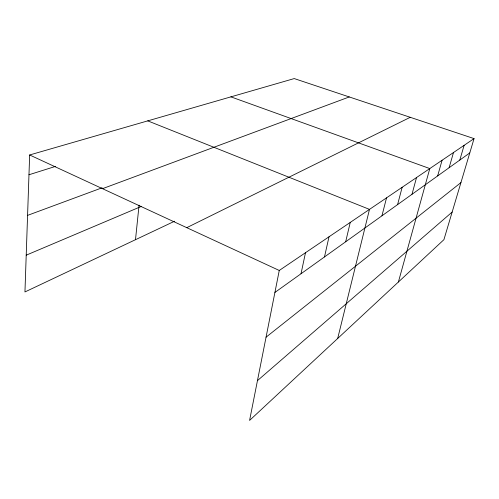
<?xml version="1.0" encoding="UTF-8"?>
<svg xmlns="http://www.w3.org/2000/svg" width="499" height="499" viewBox="0 0 499 499"><rect width="100%" height="100%" fill="white"/><g stroke="black" fill="none" stroke-linecap="round" stroke-linejoin="round"><path stroke-width="0.75" d="M474.05 138.61L279.259 270.47L249.581 420.426L443.917 239.67L474.05 138.61L294.235 78.574L29.653 154.971L24.95 291.946L174.594 221.219M135.497 239.701L139.059 205.17M301.022 273.739L305.488 252.712M324.481 256.948L329.022 236.782M345.676 241.772L350.248 222.411M337.686 338.478L369.497 209.387L147.754 120.87M381.953 215.805L386.532 197.853M397.591 204.602L402.15 187.281M411.999 194.286L416.522 177.55M398.389 282.016L429.795 168.568L230.9 96.856M437.648 175.922L442.083 160.248M449.119 167.714L453.497 152.519M459.804 160.067L464.126 145.328M257.459 380.631L452.15 212.056M266.054 337.187L460.939 182.584M274.912 292.439L469.784 152.919M186.769 227.669L410.253 117.309M26.216 255.17L141.61 206.299M27.582 215.375L102.083 187.799M102.501 188.678L349.281 96.949M28.973 174.762L55.564 166.379M29.653 154.971L279.259 270.47"/></g></svg>
